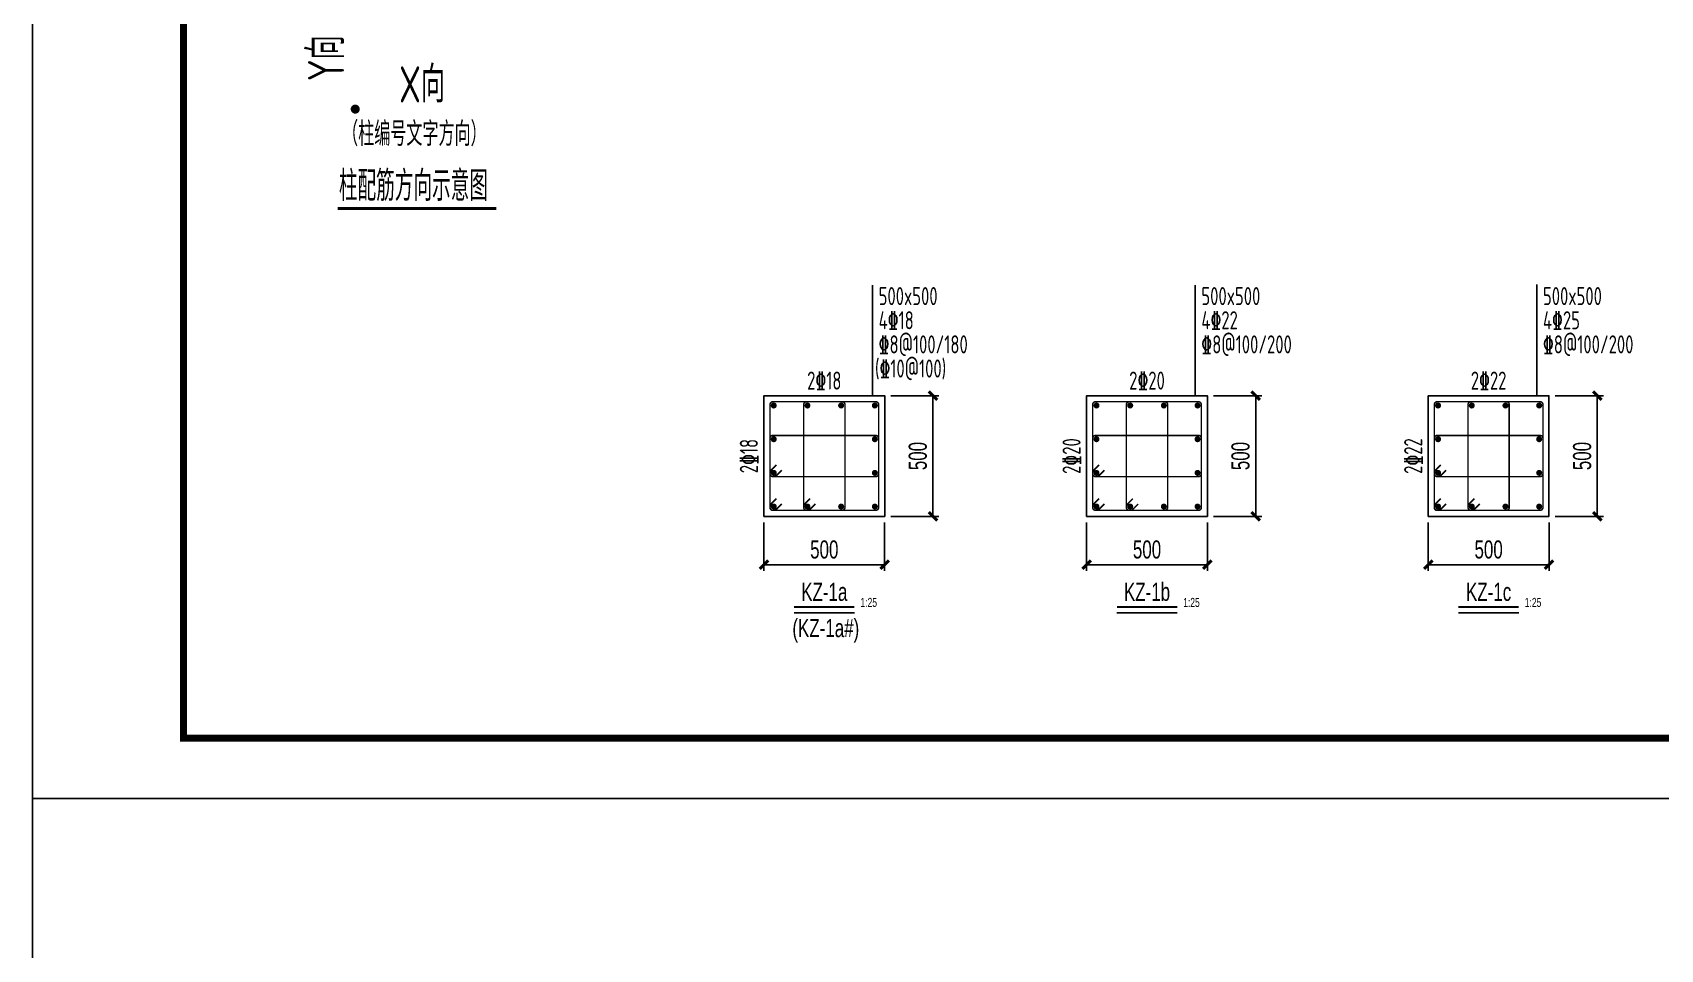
# Model space of a CAD drawing. Extents: x -441005 to 725361, y -182459 to 319313.
# Drawn here: x -40300 to -13334, y 4550 to 19742 of the extents above; entities that cross this region are included whole.
import ezdxf
from ezdxf.enums import TextEntityAlignment as Align

# ---------------------------------------------------------------- set-up
doc = ezdxf.new("R2010")
doc.units = 0
doc.header["$LTSCALE"] = 100
doc.layers.get('0').update_dxf_attribs({"linetype": 'CONTINUOUS'})
doc.layers.get('Defpoints').update_dxf_attribs({"linetype": 'CONTINUOUS'})
for name, color, linetype in [('B板筋标注', 7, 'CONTINUOUS'), ('D大样&索引', 7, 'CONTINUOUS'), ('link', 6, 'CONTINUOUS'), ('outline', 7, 'CONTINUOUS'), ('REIN', 1, 'CONTINUOUS'), ('z-计算配筋', 7, 'CONTINUOUS'), ('z-详图标注', 3, 'CONTINUOUS'), ('图框', 7, 'CONTINUOUS')]:
    doc.layers.add(name, color=color, linetype=linetype)
doc.styles.add('BW_Dim', font='Bweng.shx', dxfattribs={"width": 0.7, "bigfont": 'hztxt.shx'})
doc.styles.add('BW_Label', font='Bweng.shx', dxfattribs={"width": 0.7, "bigfont": 'hztxt.shx'})
doc.styles.add('BW_Rein', font='Tssdeng.shx', dxfattribs={"width": 0.7, "bigfont": 'hztxt.shx'})
doc.styles.get("Standard").update_dxf_attribs({"font": 'tssdeng.shx', "bigfont": '1.shx'})
doc.styles.add('TSSD_Rein', font='Tssdeng.shx', dxfattribs={"width": 0.7, "bigfont": '1.shx'})
doc.styles.add('说明', font='romans.shx', dxfattribs={"width": 0.7, "bigfont": 'dxfs.shx'})
doc.dimstyles.new('Cyz_25_100', dxfattribs={"dimtxt": 300, "dimasz": 100, "dimexe": 100, "dimexo": 100, "dimgap": 100, "dimtad": 1, "dimdec": 0, "dimlfac": 0.25, "dimzin": 0, "dimdsep": 46, "dimtxsty": 'BW_Dim', "dimblk": '_bwk', "dimcen": 0, "dimclrt": 7, "dimadec": 0, "dimazin": 0, "dimtfac": 1, "dimtdec": 0, "dimtix": 1, "dimtmove": 2, "dimatfit": 0, "dimfxl": 0, "dimtolj": 1, "dimtzin": 0, "dimarcsym": 0})

# ---------------------------------------------------------------- blocks, each defined once
blk = doc.blocks.new('_bwk')
blk.add_line((-1, 0), (0, 0))
blk.add_lwpolyline([(-0.7, -0.7, 0.5, 0.5, 0), (0.7, 0.7, 0.5, 0.5, 0)], format="xyseb")
blk = doc.blocks.new('*D1385')
at = {"layer": 'Defpoints', "color": 0}
for p in [(-15180, 13725), (-14380, 13725), (-15180, 11725)]:
    blk.add_point(p, dxfattribs=at)
at = {"layer": 'z-详图标注', "color": 0, "lineweight": -2}
for p, q in [((-15080, 13725), (-14280, 13725)), ((-14380, 11825), (-14380, 13625)), ((-15080, 11725), (-14280, 11725))]:
    blk.add_line(p, q, dxfattribs=at)
at = {"layer": 'z-详图标注', "color": 0, "lineweight": -2, "xscale": 100, "yscale": 100, "zscale": 100}
for p, rotation in [((-14380, 13725), 90), ((-14380, 11725), 270)]:
    blk.add_blockref('_bwk', p, dxfattribs=dict(at, rotation=rotation))
at = {"layer": 'z-详图标注', "color": 7, "insert": (-14630, 12725), "char_height": 300, "attachment_point": 5, "rotation": 90, "style": 'BW_Dim'}
blk.add_mtext('\\A1;500', dxfattribs=at)
blk = doc.blocks.new('*D1386')
at = {"layer": 'Defpoints', "color": 0}
for p in [(-17180, 11725), (-15180, 11725), (-15180, 10925)]:
    blk.add_point(p, dxfattribs=at)
at = {"layer": 'z-详图标注', "color": 0, "lineweight": -2}
for p, q in [((-17180, 11625), (-17180, 10825)), ((-15180, 11625), (-15180, 10825)), ((-17080, 10925), (-15280, 10925))]:
    blk.add_line(p, q, dxfattribs=at)
at = {"layer": 'z-详图标注', "color": 0, "lineweight": -2, "xscale": 100, "yscale": 100, "zscale": 100, "rotation": 180}
blk.add_blockref('_bwk', (-17180, 10925), dxfattribs=at)
at = {"layer": 'z-详图标注', "color": 0, "lineweight": -2, "xscale": 100, "yscale": 100, "zscale": 100}
blk.add_blockref('_bwk', (-15180, 10925), dxfattribs=at)
at = {"layer": 'z-详图标注', "color": 7, "insert": (-16180, 11175), "char_height": 300, "attachment_point": 5, "style": 'BW_Dim'}
blk.add_mtext('\\A1;500', dxfattribs=at)
blk = doc.blocks.new('*D1387')
at = {"layer": 'Defpoints', "color": 0}
for p in [(-20839, 13725), (-20039, 13725), (-20839, 11725)]:
    blk.add_point(p, dxfattribs=at)
at = {"layer": 'z-详图标注', "color": 0, "lineweight": -2}
for p, q in [((-20739, 13725), (-19939, 13725)), ((-20039, 11825), (-20039, 13625)), ((-20739, 11725), (-19939, 11725))]:
    blk.add_line(p, q, dxfattribs=at)
at = {"layer": 'z-详图标注', "color": 0, "lineweight": -2, "xscale": 100, "yscale": 100, "zscale": 100}
for p, rotation in [((-20039, 13725), 90), ((-20039, 11725), 270)]:
    blk.add_blockref('_bwk', p, dxfattribs=dict(at, rotation=rotation))
at = {"layer": 'z-详图标注', "color": 7, "insert": (-20289, 12725), "char_height": 300, "attachment_point": 5, "rotation": 90, "style": 'BW_Dim'}
blk.add_mtext('\\A1;500', dxfattribs=at)
blk = doc.blocks.new('*D1388')
at = {"layer": 'Defpoints', "color": 0}
for p in [(-22839, 11725), (-20839, 11725), (-20839, 10925)]:
    blk.add_point(p, dxfattribs=at)
at = {"layer": 'z-详图标注', "color": 0, "lineweight": -2}
for p, q in [((-22839, 11625), (-22839, 10825)), ((-20839, 11625), (-20839, 10825)), ((-22739, 10925), (-20939, 10925))]:
    blk.add_line(p, q, dxfattribs=at)
at = {"layer": 'z-详图标注', "color": 0, "lineweight": -2, "xscale": 100, "yscale": 100, "zscale": 100, "rotation": 180}
blk.add_blockref('_bwk', (-22839, 10925), dxfattribs=at)
at = {"layer": 'z-详图标注', "color": 0, "lineweight": -2, "xscale": 100, "yscale": 100, "zscale": 100}
blk.add_blockref('_bwk', (-20839, 10925), dxfattribs=at)
at = {"layer": 'z-详图标注', "color": 7, "insert": (-21839, 11175), "char_height": 300, "attachment_point": 5, "style": 'BW_Dim'}
blk.add_mtext('\\A1;500', dxfattribs=at)
blk = doc.blocks.new('*D1389')
at = {"layer": 'Defpoints', "color": 0}
for p in [(-26185, 13725), (-25385, 13725), (-26185, 11725)]:
    blk.add_point(p, dxfattribs=at)
at = {"layer": 'z-详图标注', "color": 0, "lineweight": -2}
for p, q in [((-26085, 13725), (-25285, 13725)), ((-25385, 11825), (-25385, 13625)), ((-26085, 11725), (-25285, 11725))]:
    blk.add_line(p, q, dxfattribs=at)
at = {"layer": 'z-详图标注', "color": 0, "lineweight": -2, "xscale": 100, "yscale": 100, "zscale": 100}
for p, rotation in [((-25385, 13725), 90), ((-25385, 11725), 270)]:
    blk.add_blockref('_bwk', p, dxfattribs=dict(at, rotation=rotation))
at = {"layer": 'z-详图标注', "color": 7, "insert": (-25635, 12725), "char_height": 300, "attachment_point": 5, "rotation": 90, "style": 'BW_Dim'}
blk.add_mtext('\\A1;500', dxfattribs=at)
blk = doc.blocks.new('*D1390')
at = {"layer": 'Defpoints', "color": 0}
for p in [(-28185, 11725), (-26185, 11725), (-26185, 10925)]:
    blk.add_point(p, dxfattribs=at)
at = {"layer": 'z-详图标注', "color": 0, "lineweight": -2}
for p, q in [((-28185, 11625), (-28185, 10825)), ((-26185, 11625), (-26185, 10825)), ((-28085, 10925), (-26285, 10925))]:
    blk.add_line(p, q, dxfattribs=at)
at = {"layer": 'z-详图标注', "color": 0, "lineweight": -2, "xscale": 100, "yscale": 100, "zscale": 100, "rotation": 180}
blk.add_blockref('_bwk', (-28185, 10925), dxfattribs=at)
at = {"layer": 'z-详图标注', "color": 0, "lineweight": -2, "xscale": 100, "yscale": 100, "zscale": 100}
blk.add_blockref('_bwk', (-26185, 10925), dxfattribs=at)
at = {"layer": 'z-详图标注', "color": 7, "insert": (-27185, 11175), "char_height": 300, "attachment_point": 5, "style": 'BW_Dim'}
blk.add_mtext('\\A1;500', dxfattribs=at)
blk = doc.blocks.new('A2+1_2')
at = {"layer": '图框'}
blk.add_lwpolyline([(0, 0), (89100, 0), (89100, 42000), (0, 42000)], close=True, dxfattribs=at)
at = {"layer": '图框', "const_width": 120}
blk.add_lwpolyline([(2500, 1000), (88100, 1000), (88100, 41000), (2500, 41000)], close=True, dxfattribs=at)
blk = doc.blocks.new('A$C69571FE5')
at = {"layer": 'D大样&索引', "color": 2}
blk.add_lwpolyline([(771, 3936, 0, 240, 0), (771, 3111, 0, 0, 0), (771, 1673, 0, 0, 0), (2504, 1673, 240, 0, 0), (3329, 1673, 0, 240, 0)], format="xyseb", dxfattribs=at)
at = {"layer": 'D大样&索引', "color": 2, "const_width": 75}
blk.add_lwpolyline([(733, 1673, 1), (808, 1673, 1)], format="xyb", close=True, dxfattribs=at)
at = {"layer": 'D大样&索引', "const_width": 50}
blk.add_lwpolyline([(481, 25), (3110, 25)], dxfattribs=at)
at = {"layer": 'D大样&索引', "color": 2, "style": 'TSSD_Rein', "width": 0.7}
blk.add_text('Y向', height=600, rotation=90, dxfattribs=at).set_placement((586, 2136))
blk.add_text('X向', height=600, dxfattribs=at).set_placement((1497, 1783))
at = {"layer": 'D大样&索引', "style": '说明', "width": 0.7}
blk.add_text('（柱编号文字方向）', height=400, dxfattribs=at).set_placement((553, 1063))
at = {"layer": 'D大样&索引', "width": 0.65}
blk.add_text('柱配筋方向示意图', height=500, dxfattribs=at).set_placement((499, 152))

msp = doc.modelspace()

# ---------------------------------------------------------------- linework, layer by layer
at = {"layer": 'B板筋标注'}
msp.add_line((-40300, 2050), (-40300, 7050), dxfattribs=at)
at = {"layer": 'link', "color": 1, "const_width": 25}
for points in [[(-27890.2, 11931), (-27982.2, 11839.1, -0.1989124), (-28016.1, 11825), (-28036.6, 11825, -0.4142136), (-28084.6, 11873), (-28084.6, 13577, -0.4142136), (-28036.6, 13625), (-26332.6, 13625, -0.4142136), (-26284.6, 13577), (-26284.6, 11873, -0.4142136), (-26332.6, 11825), (-28036.6, 11825, -0.4142136), (-28084.6, 11873), (-28084.6, 11893.5, -0.1989124), (-28070.6, 11927.4), (-27978.6, 12019.4)], [(-22544.4, 11931), (-22636.3, 11839.1, -0.1989124), (-22670.3, 11825), (-22690.8, 11825, -0.4142136), (-22738.8, 11873), (-22738.8, 13577, -0.4142136), (-22690.8, 13625), (-20986.8, 13625, -0.4142136), (-20938.8, 13577), (-20938.8, 11873, -0.4142136), (-20986.8, 11825), (-22690.8, 11825, -0.4142136), (-22738.8, 11873), (-22738.8, 11893.5, -0.1989124), (-22724.7, 11927.4), (-22632.8, 12019.4)], [(-16885.8, 11931), (-16977.7, 11839.1, -0.1989124), (-17011.7, 11825), (-17032.2, 11825, -0.4142136), (-17080.2, 11873), (-17080.2, 13577, -0.4142136), (-17032.2, 13625), (-15328.2, 13625, -0.4142136), (-15280.2, 13577), (-15280.2, 11873, -0.4142136), (-15328.2, 11825), (-17032.2, 11825, -0.4142136), (-17080.2, 11873), (-17080.2, 11893.5, -0.1989124), (-17066.1, 11927.4), (-16974.2, 12019.4)]]:
    msp.add_lwpolyline(points, format="xyb", dxfattribs=at)
at = {"layer": 'link', "const_width": 25}
for points in [[(-27331.9, 11931), (-27423.8, 11839.1, -0.1989124), (-27457.8, 11825), (-27478.3, 11825, -0.4142136), (-27526.3, 11873), (-27526.3, 13577, -0.4142136), (-27478.3, 13625), (-26890.9, 13625, -0.4142136), (-26842.9, 13577), (-26842.9, 11873, -0.4142136), (-26890.9, 11825), (-27478.3, 11825, -0.4142136), (-27526.3, 11873), (-27526.3, 11893.5, -0.1989124), (-27512.2, 11927.4), (-27420.3, 12019.4)], [(-21986.1, 11931), (-22078, 11839.1, -0.1989124), (-22111.9, 11825), (-22132.4, 11825, -0.4142136), (-22180.4, 11873), (-22180.4, 13577, -0.4142136), (-22132.4, 13625), (-21545.1, 13625, -0.4142136), (-21497.1, 13577), (-21497.1, 11873, -0.4142136), (-21545.1, 11825), (-22132.4, 11825, -0.4142136), (-22180.4, 11873), (-22180.4, 11893.5, -0.1989124), (-22166.4, 11927.4), (-22074.5, 12019.4)], [(-16327.5, 11931), (-16419.4, 11839.1, -0.1989124), (-16453.4, 11825), (-16473.9, 11825, -0.4142136), (-16521.9, 11873), (-16521.9, 13577, -0.4142136), (-16473.9, 13625), (-15886.5, 13625, -0.4142136), (-15838.5, 13577), (-15838.5, 11873, -0.4142136), (-15886.5, 11825), (-16473.9, 11825, -0.4142136), (-16521.9, 11873), (-16521.9, 11893.5, -0.1989124), (-16507.8, 11927.4), (-16415.9, 12019.4)], [(-27978.6, 12577.7), (-28070.6, 12485.8, 0.1989124), (-28084.6, 12451.8), (-28084.6, 12431.3, 0.4142136), (-28036.6, 12383.3), (-26332.6, 12383.3, 0.4142136), (-26284.6, 12431.3), (-26284.6, 13018.7, 0.4142136), (-26332.6, 13066.7), (-28036.6, 13066.7, 0.4142136), (-28084.6, 13018.7), (-28084.6, 12431.3, 0.4142136), (-28036.6, 12383.3), (-28016.1, 12383.3, 0.1989124), (-27982.2, 12397.4), (-27890.2, 12489.3)], [(-22632.8, 12577.7), (-22724.7, 12485.8, 0.1989124), (-22738.8, 12451.8), (-22738.8, 12431.3, 0.4142136), (-22690.8, 12383.3), (-20986.8, 12383.3, 0.4142136), (-20938.8, 12431.3), (-20938.8, 13018.7, 0.4142136), (-20986.8, 13066.7), (-22690.8, 13066.7, 0.4142136), (-22738.8, 13018.7), (-22738.8, 12431.3, 0.4142136), (-22690.8, 12383.3), (-22670.3, 12383.3, 0.1989124), (-22636.3, 12397.4), (-22544.4, 12489.3)], [(-16974.2, 12577.7), (-17066.1, 12485.8, 0.1989124), (-17080.2, 12451.8), (-17080.2, 12431.3, 0.4142136), (-17032.2, 12383.3), (-15328.2, 12383.3, 0.4142136), (-15280.2, 12431.3), (-15280.2, 13018.7, 0.4142136), (-15328.2, 13066.7), (-17032.2, 13066.7, 0.4142136), (-17080.2, 13018.7), (-17080.2, 12431.3, 0.4142136), (-17032.2, 12383.3), (-17011.7, 12383.3, 0.1989124), (-16977.7, 12397.4), (-16885.8, 12489.3)]]:
    msp.add_lwpolyline(points, format="xyb", dxfattribs=at)
at = {"layer": 'outline'}
for points in [[(-28184.6, 11725), (-26184.6, 11725), (-26184.6, 13725), (-28184.6, 13725)], [(-22838.8, 11725), (-20838.8, 11725), (-20838.8, 13725), (-22838.8, 13725)], [(-17180.2, 11725), (-15180.2, 11725), (-15180.2, 13725), (-17180.2, 13725)]]:
    msp.add_lwpolyline(points, close=True, dxfattribs=at)
at = {"layer": 'REIN', "const_width": 50}
for points in [[(-28047.1, 13562.5, 1), (-27997.1, 13562.5, 1)], [(-27488.8, 13562.5, 1), (-27438.8, 13562.5, 1)], [(-26930.4, 13562.5, 1), (-26880.4, 13562.5, 1)], [(-26372.1, 13562.5, 1), (-26322.1, 13562.5, 1)], [(-22701.3, 13562.5, 1), (-22651.3, 13562.5, 1)], [(-22142.9, 13562.5, 1), (-22092.9, 13562.5, 1)], [(-21584.6, 13562.5, 1), (-21534.6, 13562.5, 1)], [(-21026.3, 13562.5, 1), (-20976.3, 13562.5, 1)], [(-17042.7, 13562.5, 1), (-16992.7, 13562.5, 1)], [(-16484.4, 13562.5, 1), (-16434.4, 13562.5, 1)], [(-15926, 13562.5, 1), (-15876, 13562.5, 1)], [(-15367.7, 13562.5, 1), (-15317.7, 13562.5, 1)], [(-28047.1, 13004.2, 1), (-27997.1, 13004.2, 1)], [(-26372.1, 13004.2, 1), (-26322.1, 13004.2, 1)], [(-22701.3, 13004.2, 1), (-22651.3, 13004.2, 1)], [(-21026.3, 13004.2, 1), (-20976.3, 13004.2, 1)], [(-17042.7, 13004.2, 1), (-16992.7, 13004.2, 1)], [(-15367.7, 13004.2, 1), (-15317.7, 13004.2, 1)], [(-28047.1, 12445.8, 1), (-27997.1, 12445.8, 1)], [(-26372.1, 12445.8, 1), (-26322.1, 12445.8, 1)], [(-22701.3, 12445.8, 1), (-22651.3, 12445.8, 1)], [(-21026.3, 12445.8, 1), (-20976.3, 12445.8, 1)], [(-17042.7, 12445.8, 1), (-16992.7, 12445.8, 1)], [(-15367.7, 12445.8, 1), (-15317.7, 12445.8, 1)], [(-28047.1, 11887.5, 1), (-27997.1, 11887.5, 1)], [(-27488.8, 11887.5, 1), (-27438.8, 11887.5, 1)], [(-26930.4, 11887.5, 1), (-26880.4, 11887.5, 1)], [(-26372.1, 11887.5, 1), (-26322.1, 11887.5, 1)], [(-22701.3, 11887.5, 1), (-22651.3, 11887.5, 1)], [(-22142.9, 11887.5, 1), (-22092.9, 11887.5, 1)], [(-21584.6, 11887.5, 1), (-21534.6, 11887.5, 1)], [(-21026.3, 11887.5, 1), (-20976.3, 11887.5, 1)], [(-17042.7, 11887.5, 1), (-16992.7, 11887.5, 1)], [(-16484.4, 11887.5, 1), (-16434.4, 11887.5, 1)], [(-15926, 11887.5, 1), (-15876, 11887.5, 1)], [(-15367.7, 11887.5, 1), (-15317.7, 11887.5, 1)]]:
    msp.add_lwpolyline(points, format="xyb", close=True, dxfattribs=at)
at = {"layer": 'z-计算配筋'}
for p, q in [((-26384.6, 13725), (-26384.6, 15555)), ((-21038.8, 13725), (-21038.8, 15553.8)), ((-15380.2, 13725), (-15380.2, 15566)), ((-27684.4, 10125), (-26684.8, 10125)), ((-22338.6, 10125), (-21339, 10125)), ((-16680, 10125), (-15680.4, 10125))]:
    msp.add_line(p, q, dxfattribs=at)
at = {"layer": 'z-计算配筋', "const_width": 30}
for points in [[(-27684.4, 10225), (-26684.8, 10225)], [(-22338.6, 10225), (-21339, 10225)], [(-16680, 10225), (-15680.4, 10225)]]:
    msp.add_lwpolyline(points, dxfattribs=at)

# ---------------------------------------------------------------- block references
msp.add_blockref('A2+1_2', (-40300, 7050))
at = {"layer": 'D大样&索引'}
msp.add_blockref('A$C69571FE5', (-35725, 16800), dxfattribs=at)

# ---------------------------------------------------------------- texts
at = {"layer": 'z-计算配筋', "width": 0.7}
for s, height, style, p in [('500x500', 300, 'BW_Rein', (-26284.6, 15225)), ('500x500', 300, 'BW_Rein', (-20938.8, 15225)), ('500x500', 300, 'BW_Rein', (-15280.2, 15225)), ('4%%13218', 300, 'BW_Rein', (-26284.6, 14825)), ('4%%13222', 300, 'BW_Rein', (-20938.8, 14825)), ('4%%13225', 300, 'BW_Rein', (-15280.2, 14825)), ('%%1328@100/180', 300, 'BW_Rein', (-26284.6, 14425)), ('%%1328@100/200', 300, 'BW_Rein', (-20938.8, 14425)), ('%%1328@100/200', 300, 'BW_Rein', (-15280.2, 14425)), ('(%%13210@100)', 300, 'BW_Rein', (-26345.3, 14025)), ('1:25', 150, 'BW_Label', (-26584.8, 10225)), ('1:25', 150, 'BW_Label', (-21239, 10225)), ('1:25', 150, 'BW_Label', (-15580.4, 10225))]:
    msp.add_text(s, height=height, dxfattribs=dict(at, style=style)).set_placement(p)
for s, style, p in [('2%%13218', 'BW_Rein', (-27184.6, 13825)), ('2%%13220', 'BW_Rein', (-21838.8, 13825)), ('2%%13222', 'BW_Rein', (-16180.2, 13825)), ('KZ-1a', 'BW_Label', (-27184.6, 10325)), ('KZ-1b', 'BW_Label', (-21838.8, 10325)), ('KZ-1c', 'BW_Label', (-16180.2, 10325)), ('(KZ-1a#)', 'BW_Label', (-27159.6, 9725))]:
    msp.add_text(s, height=300, dxfattribs=dict(at, style=style)).set_placement(p, align=Align.CENTER)
at = {"layer": 'z-计算配筋', "style": 'BW_Rein', "width": 0.7}
for s, p in [('2%%13218', (-28284.6, 12725)), ('2%%13220', (-22938.8, 12725)), ('2%%13222', (-17280.2, 12725))]:
    msp.add_text(s, height=300, rotation=90, dxfattribs=at).set_placement(p, align=Align.CENTER)

# ---------------------------------------------------------------- dimensions: what is measured, and where the dimension line sits
at = {"layer": 'z-详图标注'}
for base, p1, p2, picture, middle in [((-25384.6, 13725), (-26184.6, 11725), (-26184.6, 13725), '*D1389', (-25634.6, 12725)), ((-20038.8, 13725), (-20838.8, 11725), (-20838.8, 13725), '*D1387', (-20288.8, 12725)), ((-14380.2, 13725), (-15180.2, 11725), (-15180.2, 13725), '*D1385', (-14630.2, 12725))]:
    dim = msp.add_linear_dim(base=base, p1=p1, p2=p2, angle=90, dimstyle='Cyz_25_100', dxfattribs=at)
    dim.commit()
    dim.dimension.update_dxf_attribs({"geometry": picture, "text_midpoint": middle})
for base, p1, p2, picture, middle in [((-26184.6, 10925), (-28184.6, 11725), (-26184.6, 11725), '*D1390', (-27184.6, 11175)), ((-20838.8, 10925), (-22838.8, 11725), (-20838.8, 11725), '*D1388', (-21838.8, 11175)), ((-15180.2, 10925), (-17180.2, 11725), (-15180.2, 11725), '*D1386', (-16180.2, 11175))]:
    dim = msp.add_linear_dim(base=base, p1=p1, p2=p2, dimstyle='Cyz_25_100', dxfattribs=at)
    dim.commit()
    dim.dimension.update_dxf_attribs({"geometry": picture, "text_midpoint": middle})

doc.saveas('drawing.dxf')
